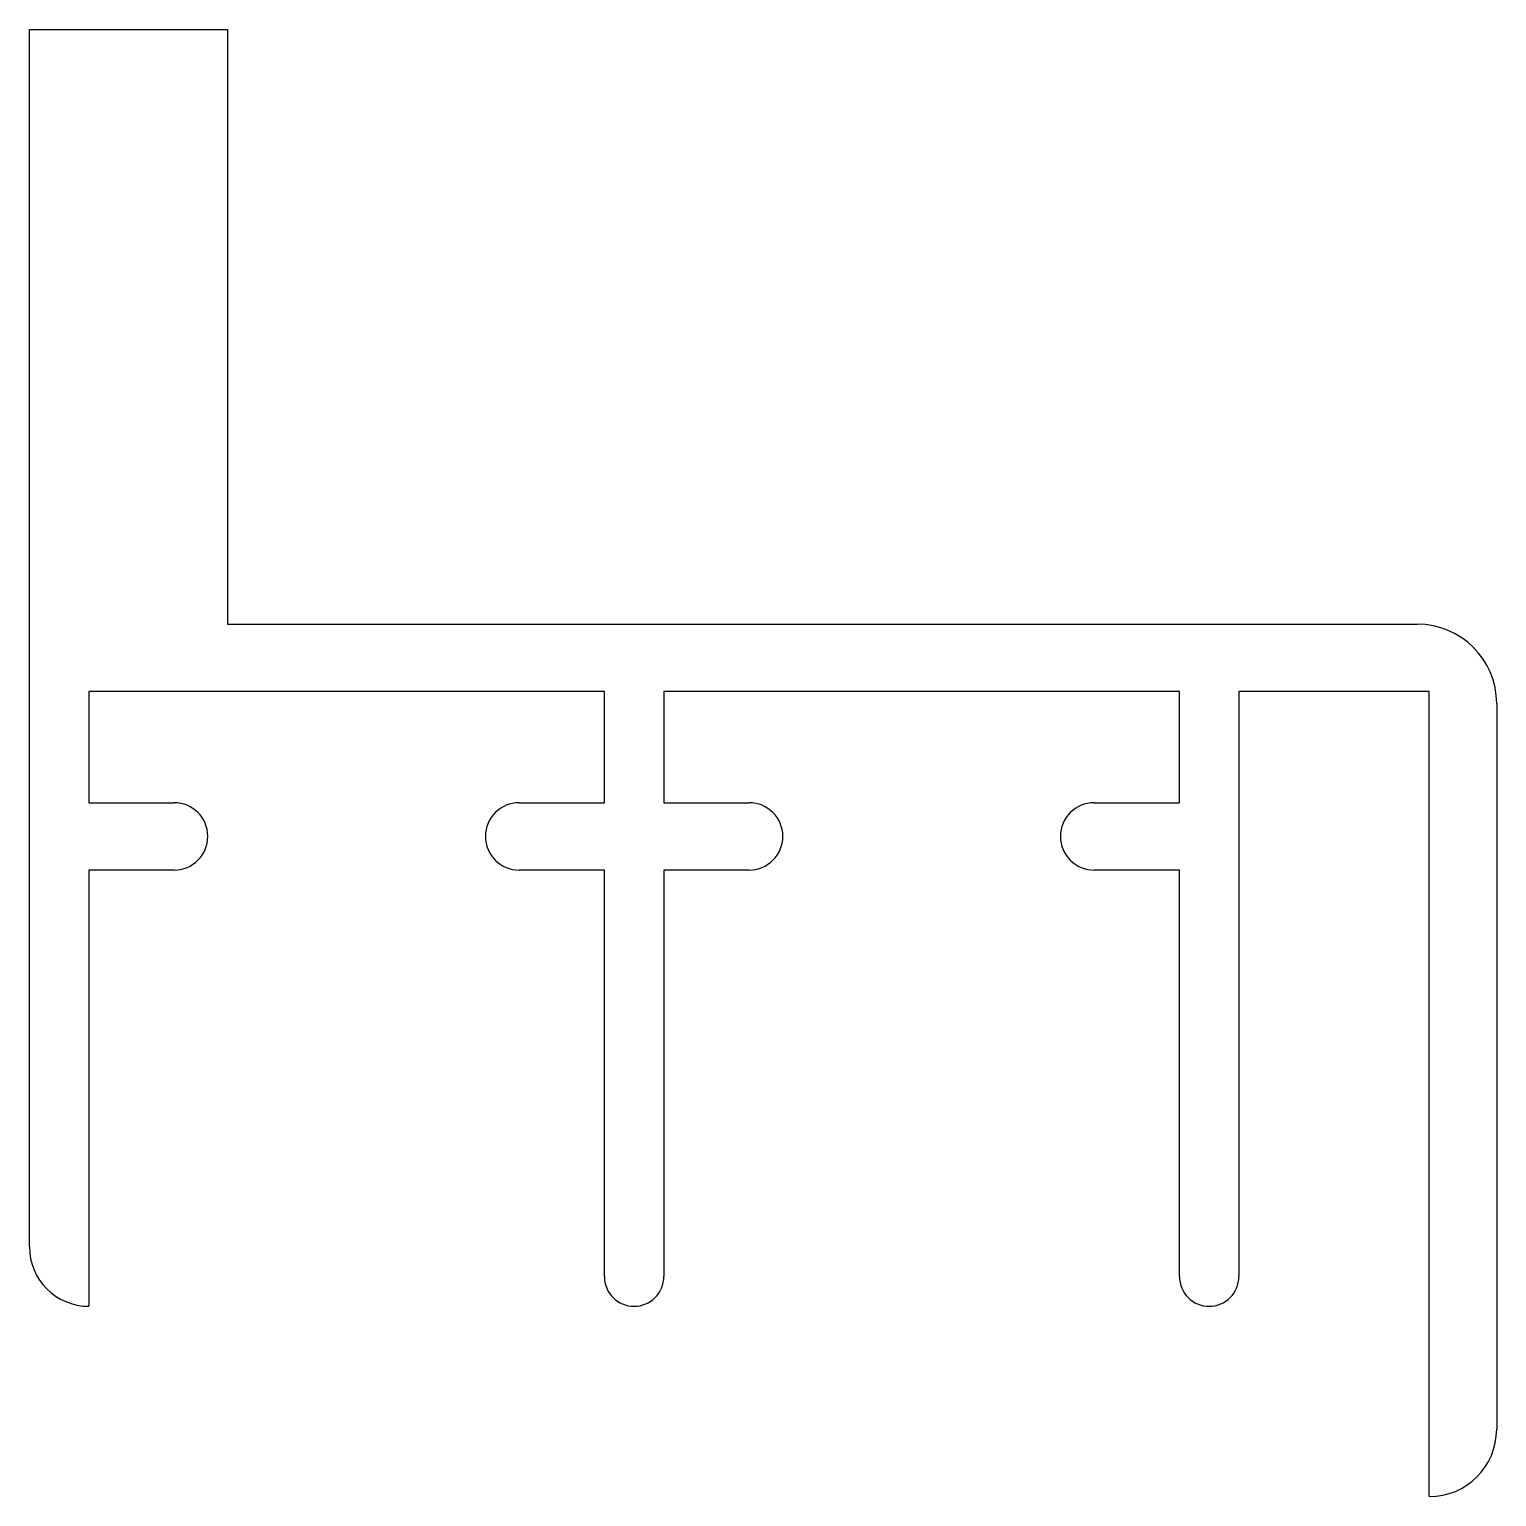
# Model space of a CAD drawing. Extents: x 1816 to 1853, y 188.1 to 225.1.
import ezdxf

# ---------------------------------------------------------------- set-up
doc = ezdxf.new("R2010")
doc.units = 0
doc.header["$LTSCALE"] = 15
doc.layers.get('0').update_dxf_attribs({"linetype": 'CONTINUOUS'})

msp = doc.modelspace()

# ---------------------------------------------------------------- linework, layer by layer
for p, q in [((1816.007, 194.378), (1816.007, 225.078)), ((1816.007, 225.078), (1821.007, 225.078)), ((1821.007, 225.078), (1821.007, 210.078)), ((1821.007, 210.078), (1851.007, 210.078)), ((1817.507, 208.378), (1817.507, 205.578)), ((1830.507, 208.378), (1817.507, 208.378)), ((1830.507, 205.578), (1830.507, 208.378)), ((1845.007, 208.378), (1832.007, 208.378)), ((1832.007, 208.378), (1832.007, 205.578)), ((1845.007, 205.578), (1845.007, 208.378)), ((1846.507, 208.378), (1846.507, 193.628)), ((1851.307, 208.378), (1846.507, 208.378)), ((1851.307, 188.078), (1851.307, 208.378)), ((1853.007, 208.078), (1853.007, 189.778)), ((1817.507, 205.578), (1819.657, 205.578)), ((1828.357, 205.578), (1830.507, 205.578)), ((1832.007, 205.578), (1834.157, 205.578)), ((1842.857, 205.578), (1845.007, 205.578)), ((1817.507, 203.878), (1817.507, 192.878)), ((1819.657, 203.878), (1817.507, 203.878)), ((1830.507, 203.878), (1828.357, 203.878)), ((1830.507, 193.628), (1830.507, 203.878)), ((1832.007, 203.878), (1832.007, 193.628)), ((1834.157, 203.878), (1832.007, 203.878)), ((1845.007, 203.878), (1842.857, 203.878)), ((1845.007, 193.628), (1845.007, 203.878))]:
    msp.add_line(p, q)
for centre, radius, start, end in [((1851.007, 208.078), 2, 0, 90), ((1819.657, 204.728), 0.85, 270, 90), ((1828.357, 204.728), 0.85, 90, 270), ((1834.157, 204.728), 0.85, 270, 90), ((1842.857, 204.728), 0.85, 90, 270), ((1817.507, 194.378), 1.5, 180, 270), ((1831.257, 193.628), 0.75, 180, 0), ((1845.757, 193.628), 0.75, 180, 0), ((1851.307, 189.778), 1.7, 270, 360)]:
    msp.add_arc(centre, radius, start, end)

doc.saveas('drawing.dxf')
